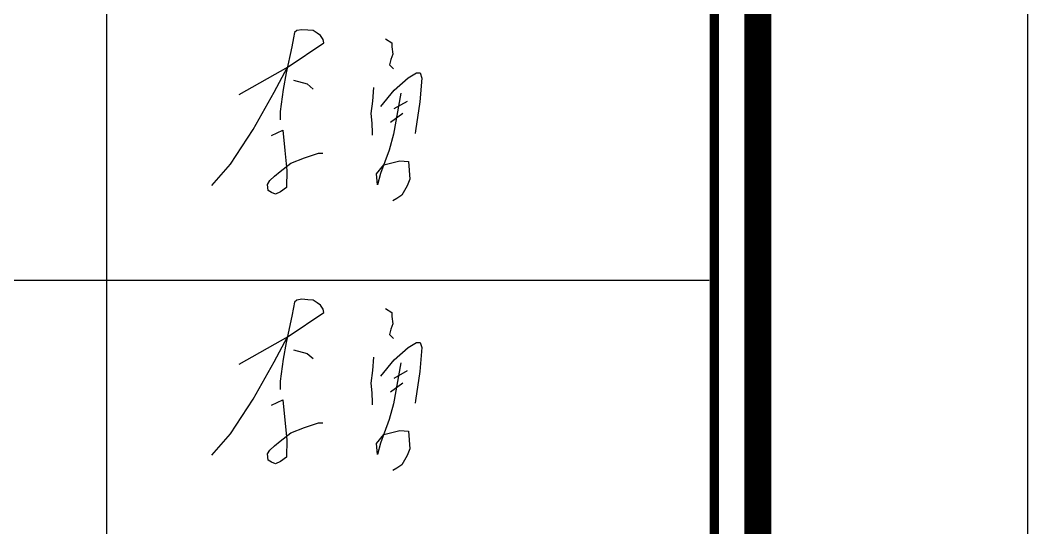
# Model space of a CAD drawing. Extents: x 815029915 to 815825525, y 579155098 to 579748855.
# Drawn here: x 815660099 to 815663833, y 579369370 to 579371253 of the extents above; entities that cross this region are included whole.
import ezdxf

# ---------------------------------------------------------------- set-up
doc = ezdxf.new("R2010")
doc.units = 0
doc.header["$LTSCALE"] = 100
doc.header["$MEASUREMENT"] = 0
doc.layers.add('TK', color=7, linetype='Continuous')
doc.layers.add('zm', color=1, linetype='Continuous')

# ---------------------------------------------------------------- blocks, each defined once
blk = doc.blocks.new('CCIAD-TK-A2-图签')
at = {"layer": 'TK'}
for p, q in [((559.858, 121.628), (559.858, 51.628)), ((531.117, 91.628), (582.187, 91.628)), ((531.117, 91.628), (582.187, 91.628))]:
    blk.add_line(p, q, dxfattribs=at)
blk.add_lwpolyline([(529.286, 10.457), (584, 10.457), (584, 410)], dxfattribs=at)
at = {"layer": 'TK', "const_width": 0.347}
blk.add_lwpolyline([(531.117, 185.398), (582.387, 185.398), (582.387, 13.253), (531.117, 13.253)], close=True, dxfattribs=at)
blk = doc.blocks.new('李勇')
at = {"color": 7, "lineweight": 30}
for p, q in [((8816.5, 21810.6), (8812.8, 21791.1)), ((8824.8, 21817.8), (8816.5, 21810.6)), ((8843.3, 21821.1), (8824.8, 21817.8)), ((8865.5, 21819.2), (8843.3, 21821.1)), ((8885.2, 21817.5), (8865.5, 21819.2)), ((8899.9, 21807.9), (8885.2, 21817.5)), ((8913.1, 21799.3), (8899.9, 21807.9)), ((8792.7, 21683.7), (8925.1, 21771.8)), ((8812.8, 21791.1), (8806.5, 21758.1)), ((8922.7, 21784.1), (8913.1, 21799.3)), ((8925.1, 21771.8), (8922.7, 21784.1)), ((9153.4, 21787.1), (9177.6, 21772.1)), ((9177.6, 21772.1), (9177.6, 21757.9)), ((8806.5, 21758.1), (8786.2, 21661.3)), ((9177.6, 21757.9), (9180.5, 21730.1)), ((9173.4, 21710.2), (9169.1, 21690.3)), ((9180.5, 21730.1), (9173.4, 21710.2)), ((8611.5, 21581.2), (8792.7, 21683.7)), ((8740.7, 21589.4), (8790.7, 21682.5)), ((8786.2, 21661.3), (8774.9, 21599.2)), ((9169.1, 21690.3), (9183.3, 21676)), ((9237.3, 21642.9), (9268.1, 21660.8)), ((9268.1, 21660.8), (9282.5, 21660.8)), ((9282.5, 21660.8), (9288.4, 21641.9)), ((8812.6, 21633.3), (8863.3, 21620)), ((9185.8, 21596.4), (9237.3, 21642.9)), ((9288.4, 21641.9), (9280.7, 21553.3)), ((8663.8, 21450.7), (8740.7, 21589.4)), ((8774.9, 21599.2), (8762.8, 21517.1)), ((8863.3, 21620), (8885.9, 21601)), ((9109.4, 21606.3), (9105.6, 21556.5)), ((9136.2, 21536.4), (9185.8, 21596.4)), ((9210.4, 21586.1), (9183.2, 21433.5)), ((9105.6, 21556.5), (9099.9, 21510.6)), ((9185.8, 21528.9), (9235, 21556.5)), ((9280.7, 21553.3), (9265.1, 21445.9)), ((8762.8, 21517.1), (8762.8, 21493)), ((9099.9, 21510.6), (9103.1, 21474.1)), ((9172.6, 21477.6), (9218.4, 21511.3)), ((8762.8, 21493), (8762.8, 21487)), ((9103.1, 21474.1), (9103.7, 21438.2)), ((8578.7, 21322.8), (8663.8, 21450.7)), ((8730.7, 21428.4), (8772.7, 21447.9)), ((8772.7, 21447.9), (8780.7, 21373.4)), ((9103.7, 21438.2), (9103.8, 21430)), ((9265.1, 21445.9), (9263.6, 21436)), ((9183.2, 21433.5), (9167.4, 21374.8)), ((8780.7, 21373.4), (8788.6, 21299.4)), ((8853.6, 21345.6), (8905.5, 21362.9)), ((8905.5, 21362.9), (8921.5, 21362.9)), ((9167.4, 21374.8), (9135.4, 21288.2)), ((8510.5, 21243), (8578.7, 21322.8)), ((8763.2, 21295.4), (8803.1, 21325.8)), ((8803.1, 21325.8), (8853.6, 21345.6)), ((9147.1, 21320), (9206.4, 21334.2)), ((9206.4, 21334.2), (9239.2, 21331.9)), ((9239.2, 21331.9), (9243.9, 21266.8)), ((8742.8, 21278.2), (8763.2, 21295.4)), ((8788.6, 21299.4), (8786.4, 21235.5)), ((9120.5, 21285.9), (9147.1, 21320)), ((9123.7, 21245.3), (9120.5, 21285.9)), ((9135.4, 21288.2), (9123.7, 21245.3)), ((8715.9, 21247.5), (8725.2, 21261.5)), ((8718.4, 21224.7), (8715.9, 21247.5)), ((8725.2, 21261.5), (8742.8, 21278.2)), ((9243.9, 21266.8), (9233.6, 21242)), ((8730.7, 21217.1), (8718.4, 21224.7)), ((8746, 21211.1), (8730.7, 21217.1)), ((8765.2, 21219.5), (8746, 21211.1)), ((8786.4, 21235.5), (8765.2, 21219.5)), ((9233.6, 21242), (9214.2, 21206.8)), ((9195.6, 21195.1), (9181, 21185.9)), ((9214.2, 21206.8), (9195.6, 21195.1))]:
    blk.add_line(p, q, dxfattribs=at)
blk = doc.blocks.new('l')
at = {"layer": 'TK'}
blk.add_lwpolyline([(815463677.3, 579451444.5), (815463677.3, 579409444.5), (815547777.3, 579409444.5), (815547777.3, 579451444.5)], close=True, dxfattribs=at)

msp = doc.modelspace()

# ---------------------------------------------------------------- linework, layer by layer
at = {"layer": 'TK'}
msp.add_lwpolyline([(815579733.2, 579403125.8), (815579733.2, 579361125.8), (815663833.2, 579361125.8), (815663833.2, 579403125.8)], close=True, dxfattribs=at)
at = {"layer": 'TK', "const_width": 100}
msp.add_lwpolyline([(815582233.2, 579362171.5), (815582233.2, 579402125.8), (815662833.2, 579402125.8), (815662833.2, 579362171.5)], close=True, dxfattribs=at)

# ---------------------------------------------------------------- block references
for p in [(815652299.2, 579349396.8), (815652299.2, 579348396.8)]:
    msp.add_blockref('李勇', p)
at = {"layer": 'TK', "xscale": 100, "yscale": 100, "zscale": 100}
msp.add_blockref('CCIAD-TK-A2-图签', (815604433.2, 579361125.8), dxfattribs=at)
at = {"layer": 'zm', "color": 1}
msp.add_blockref('l', (116055.9, -48318.6), dxfattribs=at)

doc.saveas('drawing.dxf')
